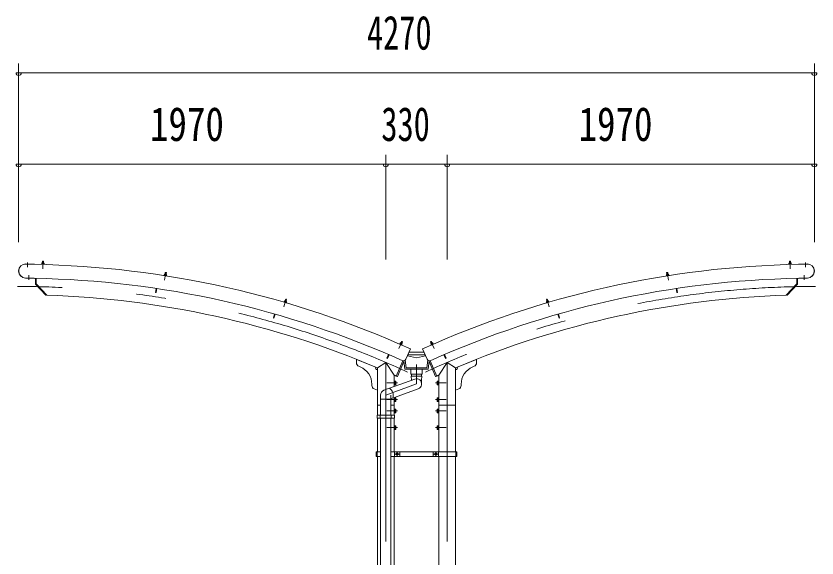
# Model space of a CAD drawing. Units: millimetres, scale not verified. Extents: x -34086 to 34091, y -14700 to 14700.
# Drawn here: x 8526 to 12824, y 4370 to 7278 of the extents above; entities that cross this region are included whole.
import ezdxf
from ezdxf.enums import TextEntityAlignment as Align

# ---------------------------------------------------------------- set-up
doc = ezdxf.new("R2010")
doc.units = ezdxf.units.MM
doc.header["$LTSCALE"] = 80
doc.linetypes.add('USER3', pattern=[24, 12, -5, 2, -5])
for name, color, linetype, lineweight in [('0-2_1-07BOLD', 7, 'Continuous', 18), ('0-3_1-27CENTER', 3, 'USER3', 18), ('0-4_1-47THIN', 4, 'Continuous', 18), ('0-5_1-57DIM', 3, 'Continuous', 18)]:
    doc.layers.add(name, color=color, linetype=linetype, lineweight=lineweight)
doc.styles.add('ＭＳ ゴシック', font='')
doc.styles.get('ＭＳ ゴシック').set_extended_font_data('MS Gothic')

msp = doc.modelspace()

# ---------------------------------------------------------------- linework, layer by layer
at = {"layer": '0-2_1-07BOLD'}
for p, q in [((8579.38, 5947.11), (8626.07, 5946.17)), ((8626.08, 5946.68), (8579.39, 5947.61)), ((8626.08, 5946.68), (8626.06, 5945.56)), ((8664.88, 5947.82), (8664.84, 5946.32)), ((8664.84, 5946.32), (8677.33, 5945.98)), ((8665.32, 5946.31), (8665.27, 5944.71)), ((8666.37, 5952.78), (8676.16, 5952.52)), ((8668.36, 5952.23), (8668.24, 5947.73)), ((8668.27, 5952.73), (8668.48, 5960.88)), ((8669.5, 5961.85), (8668.48, 5960.88)), ((8674.48, 5960.72), (8668.48, 5960.88)), ((8673.5, 5961.75), (8669.5, 5961.85)), ((8674.48, 5960.72), (8673.5, 5961.75)), ((8674.13, 5952.07), (8674.01, 5947.58)), ((8674.26, 5952.57), (8674.48, 5960.72)), ((8676.16, 5952.52), (8677.02, 5951.99)), ((8676.86, 5946), (8676.82, 5944.4)), ((8677.02, 5951.99), (8676.9, 5947.5)), ((12685.76, 5947.82), (12673.26, 5947.48)), ((12673.26, 5947.48), (12673.3, 5945.98)), ((12674.48, 5952.52), (12673.62, 5951.99)), ((12673.62, 5951.99), (12673.74, 5947.5)), ((12673.78, 5946), (12673.82, 5944.4)), ((12684.28, 5952.78), (12674.48, 5952.52)), ((12676.16, 5960.72), (12682.16, 5960.88)), ((12676.37, 5952.57), (12676.16, 5960.72)), ((12676.51, 5952.07), (12676.63, 5947.58)), ((12682.38, 5952.73), (12682.16, 5960.88)), ((12682.28, 5952.23), (12682.4, 5947.73)), ((12685.32, 5946.31), (12685.37, 5944.71)), ((12724.56, 5946.68), (12771.25, 5947.61)), ((12724.56, 5946.68), (12724.58, 5945.56)), ((12771.26, 5947.11), (12724.57, 5946.17)), ((9321.81, 5888.51), (9321.58, 5887.03)), ((9321.81, 5888.51), (9334.16, 5886.57)), ((9323.92, 5893.24), (9333.6, 5891.72)), ((9325.83, 5892.43), (9325.14, 5887.99)), ((9325.8, 5892.94), (9327.06, 5901)), ((9332.99, 5900.07), (9327.06, 5901)), ((9331.54, 5891.53), (9330.84, 5887.09)), ((9331.73, 5892.01), (9332.99, 5900.07)), ((9333.6, 5891.72), (9334.39, 5891.08)), ((9334.39, 5891.08), (9333.69, 5886.64)), ((12017.03, 5891.72), (12016.25, 5891.08)), ((12016.25, 5891.08), (12016.95, 5886.64)), ((12028.83, 5888.51), (12016.47, 5886.57)), ((12026.71, 5893.24), (12017.03, 5891.72)), ((12017.65, 5900.07), (12023.58, 5901)), ((12018.91, 5892.01), (12017.65, 5900.07)), ((12019.1, 5891.53), (12019.8, 5887.09)), ((12024.84, 5892.94), (12023.58, 5901)), ((12024.8, 5892.43), (12025.5, 5887.99)), ((12028.83, 5888.51), (12029.06, 5887.03)), ((8577.85, 5871.03), (8624.54, 5870.09)), ((8577.86, 5871.52), (8624.56, 5870.59)), ((8624.56, 5870.58), (8624.54, 5870.09)), ((8631.36, 5870.46), (8630.73, 5839.14)), ((8634.55, 5870.39), (8633.95, 5840.4)), ((9321.58, 5887.03), (9333.93, 5885.09)), ((9322.05, 5886.96), (9321.8, 5885.37)), ((9321.8, 5885.37), (9333.21, 5883.58)), ((9333.46, 5885.16), (9333.21, 5883.58)), ((9334.16, 5886.57), (9333.93, 5885.09)), ((12016.47, 5886.57), (12016.71, 5885.09)), ((12029.06, 5887.03), (12016.71, 5885.09)), ((12017.18, 5885.16), (12017.43, 5883.58)), ((12028.84, 5885.37), (12017.43, 5883.58)), ((12028.59, 5886.96), (12028.84, 5885.37)), ((12716.09, 5870.39), (12716.68, 5840.4)), ((12719.28, 5870.46), (12719.91, 5839.14)), ((12772.78, 5871.52), (12726.08, 5870.59)), ((12726.08, 5870.58), (12726.1, 5870.09)), ((12772.78, 5871.03), (12726.1, 5870.09)), ((8687.07, 5780.49), (8630.73, 5839.14)), ((8692.2, 5779.76), (8633.95, 5840.4)), ((9278.62, 5816.09), (9275.36, 5794.33)), ((9281.79, 5815.61), (9278.53, 5793.86)), ((12068.85, 5815.61), (12072.11, 5793.86)), ((12072.01, 5816.09), (12075.28, 5794.33)), ((12658.44, 5779.76), (12716.68, 5840.4)), ((12663.57, 5780.49), (12719.91, 5839.14)), ((8689.38, 5782.71), (8687.07, 5780.49)), ((9275.36, 5794.33), (9278.53, 5793.86)), ((12075.28, 5794.33), (12072.11, 5793.86)), ((12661.26, 5782.71), (12663.57, 5780.49)), ((9965.68, 5745.27), (9965.26, 5743.84)), ((9965.26, 5743.84), (9977.26, 5740.32)), ((9965.72, 5743.7), (9965.27, 5742.16)), ((9965.27, 5742.16), (9976.35, 5738.92)), ((9965.68, 5745.27), (9977.68, 5741.76)), ((9968.38, 5749.69), (9977.79, 5746.94)), ((9970.17, 5748.64), (9968.91, 5744.33)), ((9970.21, 5749.16), (9972.49, 5756.98)), ((9973.74, 5757.66), (9972.49, 5756.98)), ((9978.25, 5755.29), (9972.49, 5756.98)), ((9977.57, 5756.54), (9973.74, 5757.66)), ((9975.72, 5747.02), (9974.45, 5742.71)), ((9975.96, 5747.47), (9978.25, 5755.29)), ((9976.8, 5740.46), (9976.35, 5738.92)), ((9978.48, 5746.21), (9977.22, 5741.9)), ((9977.68, 5741.76), (9977.26, 5740.32)), ((9978.25, 5755.29), (9977.57, 5756.54)), ((9977.79, 5746.94), (9978.48, 5746.21)), ((11372.85, 5746.94), (11372.16, 5746.21)), ((11372.16, 5746.21), (11373.42, 5741.9)), ((11372.39, 5755.29), (11378.15, 5756.98)), ((11372.39, 5755.29), (11373.07, 5756.54)), ((11374.68, 5747.47), (11372.39, 5755.29)), ((11382.26, 5749.69), (11372.85, 5746.94)), ((11384.96, 5745.27), (11372.96, 5741.76)), ((11372.96, 5741.76), (11373.38, 5740.32)), ((11373.07, 5756.54), (11376.91, 5757.66)), ((11373.84, 5740.46), (11374.29, 5738.92)), ((11374.93, 5747.02), (11376.19, 5742.71)), ((11376.91, 5757.66), (11378.15, 5756.98)), ((11380.43, 5749.16), (11378.15, 5756.98)), ((11380.47, 5748.64), (11381.73, 5744.33)), ((9916.62, 5678.13), (9910.59, 5656.97)), ((11434.01, 5678.13), (11440.05, 5656.97)), ((11437.09, 5679), (11443.12, 5657.85)), ((11443.12, 5657.85), (11440.05, 5656.97)), ((10585.64, 5518.93), (10585, 5517.46)), ((10585, 5517.46), (10595.57, 5512.82)), ((10585.81, 5520.49), (10585.21, 5519.12)), ((10585.21, 5519.12), (10596.65, 5514.1)), ((10585.81, 5520.49), (10597.25, 5515.47)), ((10588.05, 5524.42), (10586.24, 5520.3)), ((10589.05, 5524.53), (10588.05, 5524.42)), ((10590.69, 5523.25), (10588.89, 5519.14)), ((10590.79, 5523.76), (10594.07, 5531.23)), ((10595.38, 5531.74), (10594.07, 5531.23)), ((10595.98, 5520.94), (10594.18, 5516.82)), ((10599.05, 5530.14), (10595.38, 5531.74)), ((10596.21, 5514.29), (10595.57, 5512.82)), ((10597.25, 5515.47), (10596.65, 5514.1)), ((10599.56, 5528.82), (10599.05, 5530.14)), ((10751.08, 5528.82), (10756.57, 5531.23)), ((10752.61, 5520.59), (10752.02, 5519.78)), ((10752.02, 5519.78), (10753.82, 5515.66)), ((10761.59, 5524.53), (10752.61, 5520.59)), ((10765.44, 5519.12), (10753.99, 5514.1)), ((10754.42, 5514.29), (10755.07, 5512.82)), ((10754.66, 5520.94), (10756.46, 5516.82)), ((10759.85, 5523.76), (10756.57, 5531.23)), ((10759.95, 5523.25), (10761.75, 5519.14)), ((10764.83, 5520.49), (10765.44, 5519.12)), ((10525.59, 5461.47), (10516.89, 5441.26)), ((10528.53, 5460.21), (10519.83, 5440)), ((10643.26, 5491.55), (10618.53, 5436.86)), ((10628.9, 5459.79), (10721.74, 5459.79)), ((10635.68, 5474.79), (10714.96, 5474.79)), ((10707.38, 5491.55), (10732.11, 5436.86)), ((10822.11, 5460.21), (10830.81, 5440)), ((10825.05, 5461.47), (10833.75, 5441.26)), ((10352.86, 5435.77), (10465.77, 5390.12)), ((10352.86, 5435.77), (10352.86, 5416.9)), ((10510.32, 5419.54), (10465.77, 5390.12)), ((10554.87, 5351.36), (10510.32, 5419.54)), ((10516.89, 5441.26), (10519.83, 5440)), ((10607.9, 5423.66), (10573.9, 5344.66)), ((10601.34, 5428.66), (10606.85, 5426.29)), ((10613.31, 5382.49), (10607.2, 5428.22)), ((10619.7, 5389.79), (10614.16, 5431.27)), ((10626.58, 5454.67), (10675.32, 5443.4)), ((10724.06, 5454.67), (10675.32, 5443.4)), ((10730.94, 5389.79), (10736.48, 5431.27)), ((10737.33, 5382.49), (10743.44, 5428.22)), ((10742.74, 5423.66), (10776.74, 5344.66)), ((10749.3, 5428.66), (10743.79, 5426.29)), ((10749.3, 5428.66), (10784.88, 5345.99)), ((10833.75, 5441.26), (10830.81, 5440)), ((10997.78, 5435.78), (10884.87, 5390.12)), ((10997.78, 5435.78), (10997.78, 5416.91)), ((10365.37, 5398.36), (10373.25, 5395.16)), ((10465.77, 5390.12), (10465.77, 5135.54)), ((10613.31, 5382.49), (10737.33, 5382.49)), ((10619.69, 5389.79), (10730.94, 5389.79)), ((10645.32, 5382.49), (10645.32, 5355.49)), ((10705.32, 5382.49), (10705.32, 5355.49)), ((10884.87, 5390.12), (10884.87, 4940.54)), ((10985.28, 5398.36), (10977.39, 5395.16)), ((10500.91, 5269.89), (10665.91, 5329.96)), ((10554.87, 5351.36), (10554.87, 5289.54)), ((10645.32, 5355.49), (10705.32, 5355.49)), ((10645.81, 5345.37), (10704.82, 5345.37)), ((10645.81, 5345.37), (10647.82, 5323.37)), ((10647.81, 5355.49), (10647.81, 5345.37)), ((10702.82, 5355.49), (10702.82, 5345.37)), ((10784.88, 5345.99), (10779.37, 5343.62)), ((10795.77, 5351.36), (10795.77, 4940.54)), ((10435.77, 5302.45), (10435.77, 5295.74)), ((10556.87, 5320.04), (10554.87, 5320.04)), ((10556.87, 5299.04), (10554.87, 5299.04)), ((10556.87, 5320.04), (10556.87, 5299.04)), ((10562.97, 5319.35), (10556.87, 5319.35)), ((10562.97, 5314.45), (10556.87, 5314.45)), ((10562.97, 5304.63), (10556.87, 5304.63)), ((10563.87, 5317.79), (10562.97, 5319.35)), ((10786.77, 5317.79), (10787.67, 5319.35)), ((10787.67, 5319.35), (10793.77, 5319.35)), ((10787.67, 5314.45), (10793.77, 5314.45)), ((10787.67, 5304.63), (10793.77, 5304.63)), ((10793.77, 5320.04), (10793.77, 5299.04)), ((10793.77, 5320.04), (10795.77, 5320.04)), ((10793.77, 5299.04), (10795.77, 5299.04)), ((10914.87, 5302.45), (10914.87, 5295.74)), ((10448.27, 5277.19), (10465.77, 5270.12)), ((10482.82, 5135.54), (10482.82, 5244.05)), ((10537.81, 5224.81), (10684.73, 5278.27)), ((10537.81, 5244.05), (10537.81, 5135.54)), ((10902.36, 5277.19), (10884.87, 5270.12)), ((10482.81, 5221.6), (10537.81, 5221.6)), ((10554.87, 5231.02), (10554.87, 5135.54)), ((10556.87, 5230.04), (10554.87, 5230.04)), ((10562.97, 5224.45), (10556.87, 5224.45)), ((10562.97, 5214.64), (10556.87, 5214.64)), ((10562.97, 5209.72), (10556.87, 5209.72)), ((10563.87, 5211.29), (10562.97, 5209.72)), ((10563.87, 5227.79), (10563.87, 5211.29)), ((10786.77, 5227.79), (10786.77, 5211.29)), ((10786.77, 5211.29), (10787.67, 5209.72)), ((10787.67, 5224.45), (10793.77, 5224.45)), ((10787.67, 5214.64), (10793.77, 5214.64)), ((10787.67, 5209.72), (10793.77, 5209.72)), ((10793.77, 5230.04), (10795.77, 5230.04)), ((10465.77, 5189.54), (10482.82, 5189.54)), ((10537.81, 5189.54), (10554.87, 5189.54)), ((10562.97, 5169.36), (10556.87, 5169.36)), ((10562.97, 5164.45), (10556.87, 5164.45)), ((10563.87, 5167.79), (10562.97, 5169.36)), ((10563.87, 5151.29), (10563.87, 5167.79)), ((10787.67, 5164.45), (10793.77, 5164.45)), ((10793.77, 5170.04), (10795.77, 5170.04)), ((10793.77, 5149.04), (10793.77, 5170.04)), ((10884.87, 5189.54), (10795.77, 5189.54)), ((10464.17, 5135.54), (10554.87, 5135.54)), ((10464.17, 5135.54), (10464.17, 5119.54)), ((10464.17, 5119.54), (10556.47, 5119.54)), ((10465.77, 5119.54), (10465.77, 4940.54)), ((10481.22, 5135.54), (10481.22, 5119.54)), ((10482.82, 5119.54), (10482.82, 4237.54)), ((10537.83, 4237.54), (10537.83, 5119.54)), ((10539.41, 5135.54), (10539.41, 5119.54)), ((10556.87, 5149.04), (10554.87, 5149.04)), ((10554.87, 4940.54), (10554.87, 5119.54)), ((10556.47, 5135.54), (10556.47, 5119.54)), ((10562.97, 5154.63), (10556.87, 5154.63)), ((10786.77, 5151.29), (10787.67, 5149.72)), ((10787.67, 5154.63), (10793.77, 5154.63)), ((10787.67, 5149.72), (10793.77, 5149.72)), ((10793.77, 5149.04), (10795.77, 5149.04)), ((10562.97, 5079.36), (10556.87, 5079.36)), ((10562.97, 5074.45), (10556.87, 5074.45)), ((10563.87, 5077.79), (10562.97, 5079.36)), ((10563.87, 5061.29), (10563.87, 5077.79)), ((10787.67, 5074.45), (10793.77, 5074.45)), ((10793.77, 5080.04), (10795.77, 5080.04)), ((10793.77, 5059.04), (10793.77, 5080.04)), ((10556.87, 5059.04), (10554.87, 5059.04)), ((10562.97, 5064.63), (10556.87, 5064.63)), ((10786.77, 5061.29), (10787.67, 5059.73)), ((10787.67, 5064.63), (10793.77, 5064.63)), ((10787.67, 5059.73), (10793.77, 5059.73)), ((10793.77, 5059.04), (10795.77, 5059.04)), ((10458.07, 4940.54), (10458.07, 4914.54)), ((10458.07, 4940.54), (10482.82, 4940.54)), ((10458.07, 4927.54), (10464.17, 4927.54)), ((10458.07, 4914.54), (10482.82, 4914.54)), ((10464.17, 4940.54), (10464.17, 4914.54)), ((10465.77, 4914.54), (10465.77, 4237.54)), ((10892.57, 4940.54), (10537.83, 4940.54)), ((10892.57, 4914.54), (10537.83, 4914.54)), ((10554.87, 4237.54), (10554.87, 4914.54)), ((10556.47, 4940.54), (10556.47, 4914.54)), ((10566.35, 4930.43), (10571.35, 4933.31)), ((10571.35, 4933.31), (10576.35, 4930.43)), ((10576.35, 4930.43), (10576.35, 4924.65)), ((10586.47, 4940.54), (10586.47, 4914.54)), ((10764.17, 4940.54), (10764.17, 4914.54)), ((10779.29, 4921.77), (10774.29, 4924.65)), ((10784.3, 4924.65), (10779.29, 4921.77)), ((10784.3, 4930.43), (10784.3, 4924.65)), ((10794.17, 4940.54), (10794.17, 4914.54)), ((10795.77, 4914.54), (10795.77, 4237.54)), ((10884.87, 4914.54), (10884.87, 4237.54)), ((10886.47, 4940.54), (10886.47, 4914.54)), ((10892.57, 4927.54), (10886.47, 4927.54)), ((10892.57, 4940.54), (10892.57, 4914.54))]:
    msp.add_line(p, q, dxfattribs=at)
for points in [[(8664.88, 5947.82), (8677.38, 5947.48), (8677.33, 5945.98)], [(8666.37, 5952.78), (8665.48, 5952.3), (8665.36, 5947.81)], [(12685.76, 5947.82), (12685.8, 5946.32), (12673.3, 5945.98)], [(12676.16, 5960.72), (12677.13, 5961.75), (12681.13, 5961.85), (12682.16, 5960.88)], [(12684.28, 5952.78), (12685.16, 5952.3), (12685.28, 5947.81)], [(9323.92, 5893.24), (9322.98, 5892.88), (9322.29, 5888.43)], [(9332.99, 5900.07), (9332.16, 5901.21), (9328.21, 5901.83), (9327.06, 5901)], [(12017.65, 5900.07), (12018.48, 5901.21), (12022.43, 5901.83), (12023.58, 5901)], [(12026.71, 5893.24), (12027.66, 5892.88), (12028.35, 5888.43)], [(9968.38, 5749.69), (9967.4, 5749.45), (9966.14, 5745.14)], [(11384.96, 5745.27), (11385.38, 5743.84), (11373.38, 5740.32)], [(11384.92, 5743.7), (11385.37, 5742.16), (11374.29, 5738.92)], [(11382.26, 5749.69), (11383.24, 5749.45), (11384.5, 5745.14)], [(9913.55, 5679), (9907.52, 5657.85), (9910.59, 5656.97)], [(10589.05, 5524.53), (10598.03, 5520.59), (10598.62, 5519.78), (10596.82, 5515.66)], [(10596.29, 5521.35), (10599.56, 5528.82), (10594.07, 5531.23)], [(10754.35, 5521.35), (10751.08, 5528.82), (10751.59, 5530.14), (10755.26, 5531.74), (10756.57, 5531.23)], [(10764.83, 5520.49), (10753.38, 5515.47), (10753.99, 5514.1)], [(10765, 5518.93), (10765.64, 5517.46), (10755.07, 5512.82)], [(10761.59, 5524.53), (10762.59, 5524.42), (10764.4, 5520.3)], [(10601.34, 5428.66), (10565.76, 5345.99), (10571.27, 5343.62)], [(10795.77, 5351.36), (10840.32, 5419.54), (10884.87, 5390.12)], [(10702.82, 5304.12), (10702.82, 5323.38), (10704.82, 5345.37)], [(10563.87, 5317.79), (10563.87, 5301.29), (10562.97, 5299.73), (10556.87, 5299.73)], [(10786.77, 5317.79), (10786.77, 5301.29), (10787.67, 5299.73), (10793.77, 5299.73)], [(10556.87, 5230.04), (10556.87, 5209.04), (10554.87, 5209.04)], [(10563.87, 5227.79), (10562.97, 5229.35), (10556.87, 5229.35)], [(10786.77, 5227.79), (10787.67, 5229.35), (10793.77, 5229.35)], [(10793.77, 5230.04), (10793.77, 5209.04), (10795.77, 5209.04)], [(10556.87, 5149.04), (10556.87, 5170.04), (10554.87, 5170.04)], [(10786.77, 5151.29), (10786.77, 5167.79), (10787.67, 5169.36), (10793.77, 5169.36)], [(10563.87, 5151.29), (10562.97, 5149.72), (10556.87, 5149.72)], [(10556.87, 5059.04), (10556.87, 5080.04), (10554.87, 5080.04)], [(10786.77, 5061.29), (10786.77, 5077.79), (10787.67, 5079.36), (10793.77, 5079.36)], [(10563.87, 5061.29), (10562.97, 5059.73), (10556.87, 5059.73)], [(10566.35, 4930.43), (10566.35, 4924.65), (10571.35, 4921.77), (10576.35, 4924.65)], [(10784.3, 4930.43), (10779.29, 4933.31), (10774.29, 4930.43), (10774.29, 4924.65)]]:
    msp.add_lwpolyline(points, dxfattribs=at)
for centre, radius in [((10571.35, 4927.54), 6.25), ((10571.35, 4927.54), 4.9), ((10779.29, 4927.54), 6.25), ((10779.29, 4927.54), 4.9)]:
    msp.add_circle(centre, radius, dxfattribs=at)
for centre, radius, start, end in [((8578.62, 5909.32), 38.3, 88.854, 268.854), ((8578.62, 5909.32), 37.8, 88.854, 268.854), ((8533.66, 826.85), 5119.55, 65.66528, 88.9659), ((8666.87, 5950.45), 2.32, 49.93085, 88.46228), ((8671.03, 5944.15), 8.51, 68.63316, 108.29361), ((8675.53, 5950.22), 2.32, 88.46228, 127.00851), ((12816.98, 826.85), 5119.55, 91.0341, 114.33472), ((12675.11, 5950.22), 2.32, 52.99149, 91.53772), ((12679.61, 5944.15), 8.51, 71.70639, 111.36684), ((12683.77, 5950.45), 2.32, 91.53772, 130.06915), ((12772.02, 5909.32), 38.3, 271.146, 91.146), ((12772.02, 5909.32), 37.8, 271.146, 91.146), ((9324.13, 5890.86), 2.32, 42.54817, 81.07961), ((9327.44, 5884.07), 8.51, 61.25049, 100.91093), ((9332.68, 5889.52), 2.32, 81.07961, 119.62584), ((12017.95, 5889.52), 2.32, 60.37416, 98.92039), ((12023.2, 5884.07), 8.51, 79.08907, 118.74951), ((12026.51, 5890.86), 2.32, 98.92039, 137.45183), ((8533.66, 826.85), 5044.55, 65.80466, 88.96758), ((12816.98, 826.85), 5044.55, 91.03242, 114.19534), ((8533.66, 826.85), 4955.45, 67.05199, 88.16658), ((12816.98, 826.85), 4955.45, 91.83342, 112.94801), ((9968.28, 5747.31), 2.32, 35.1655, 73.69695), ((9970.7, 5740.15), 8.51, 53.86781, 93.52827), ((9976.59, 5744.88), 2.32, 73.69695, 112.24318), ((11374.05, 5744.88), 2.32, 67.75682, 106.30305), ((11379.94, 5740.15), 8.51, 86.47173, 126.13219), ((11382.36, 5747.31), 2.32, 106.30305, 144.8345), ((10588.64, 5522.18), 2.32, 27.78282, 66.31427), ((10590.12, 5514.77), 8.51, 46.48515, 86.1456), ((10596.58, 5518.7), 2.32, 66.31427, 104.8605), ((10754.06, 5518.7), 2.32, 75.1395, 113.68573), ((10760.52, 5514.77), 8.51, 93.8544, 133.51485), ((10762, 5522.18), 2.32, 113.68573, 152.21718), ((10372.86, 5416.9), 20, 180, 247.98738), ((10604.86, 5443.04), 15, 245.66849, 335.66833), ((10606.06, 5424.45), 2, 336.71333, 66.71333), ((10745.78, 5443.04), 15, 204.33167, 294.33151), ((10744.58, 5424.45), 2, 113.28667, 203.28667), ((10977.78, 5416.91), 20, 292.01262, 0), ((10335.77, 5302.45), 100, 0, 67.98738), ((10465.77, 5390.12), 10, 157.98738, 270), ((10884.87, 5390.12), 10, 270, 22.01262), ((11014.87, 5302.45), 100, 112.01262, 180), ((8533.66, 826.85), 4955.45, 65.78831, 65.92853), ((10572.06, 5345.46), 2, 246.71333, 336.71333), ((10675.32, 5304.12), 27.5, 289.99896, 110.00061), ((10778.58, 5345.46), 2, 203.28667, 293.28667), ((12816.98, 826.85), 4955.45, 114.07147, 114.21169), ((10455.77, 5295.74), 20, 180, 247.98738), ((10560.09, 5316.9), 3.78, 319.57169, 0), ((10550.09, 5309.54), 13.78, 339.1357, 20.8643), ((10560.09, 5302.18), 3.78, 0, 40.43115), ((10790.55, 5316.9), 3.78, 180, 220.42831), ((10800.55, 5309.54), 13.78, 159.1357, 200.8643), ((10790.55, 5302.18), 3.78, 139.56885, 180), ((10894.87, 5295.74), 20, 292.01262, 0), ((10510.32, 5244.05), 27.5, 110.0018, 180), ((10506.52, 5242.67), 44.27, 341.60916, 58.39587), ((10560.09, 5226.9), 3.78, 319.57169, 0), ((10550.09, 5219.54), 13.78, 339.1357, 20.8643), ((10560.09, 5212.18), 3.78, 0, 40.43115), ((10790.55, 5226.9), 3.78, 180, 220.42831), ((10800.55, 5219.54), 13.78, 159.1357, 200.8643), ((10790.55, 5212.18), 3.78, 139.56885, 180), ((10560.09, 5166.9), 3.78, 319.56883, 0), ((10550.09, 5159.54), 13.78, 339.13568, 20.86429), ((10790.55, 5166.9), 3.78, 180, 220.43117), ((10800.55, 5159.54), 13.78, 159.13571, 200.86432), ((10560.09, 5152.18), 3.78, 0, 40.4283), ((10790.55, 5152.18), 3.78, 139.5717, 180), ((10560.09, 5076.9), 3.78, 319.56883, 0), ((10550.09, 5069.54), 13.78, 339.13568, 20.86429), ((10790.55, 5076.9), 3.78, 180, 220.43117), ((10800.55, 5069.54), 13.78, 159.13571, 200.86432), ((10560.09, 5062.18), 3.78, 0, 40.4283), ((10790.55, 5062.18), 3.78, 139.5717, 180)]:
    msp.add_arc(centre, radius, start, end, dxfattribs=at)
at = {"layer": '0-3_1-27CENTER'}
for p, q in [((8588.26, 5956.03), (8587.76, 5931.04)), ((8671.58, 5964.55), (8670.41, 5921.04)), ((12679.06, 5964.55), (12680.23, 5921.04)), ((12762.38, 5956.03), (12762.88, 5931.04)), ((9330.61, 5904.23), (9323.86, 5861.24)), ((12020.03, 5904.23), (12026.78, 5861.24)), ((8594.38, 5862.09), (8594.88, 5887.08)), ((12756.26, 5862.09), (12755.76, 5887.08)), ((9976.42, 5759.74), (9964.21, 5717.96)), ((11374.21, 5759.74), (11386.43, 5717.96)), ((10598.32, 5533.46), (10580.83, 5493.6)), ((10752.32, 5533.46), (10769.8, 5493.6)), ((10510.32, 5419.54), (10510.32, 2998.86)), ((10840.32, 5419.54), (10840.32, 2998.86)), ((10675.32, 5408.09), (10675.32, 5304.11)), ((10510.32, 5244.05), (10675.32, 5304.11)), ((10573.87, 5309.54), (10516.87, 5309.54)), ((10776.77, 5309.54), (10833.77, 5309.54)), ((10573.87, 5219.54), (10516.87, 5219.54)), ((10776.77, 5219.54), (10833.77, 5219.54)), ((10573.87, 5159.54), (10516.87, 5159.54)), ((10776.77, 5159.54), (10833.77, 5159.54)), ((10573.87, 5069.54), (10516.87, 5069.54)), ((10776.77, 5069.54), (10833.77, 5069.54)), ((10558.84, 4927.54), (10583.85, 4927.54)), ((10571.35, 4940.04), (10571.35, 4915.04)), ((10791.79, 4927.54), (10766.79, 4927.54)), ((10779.29, 4940.04), (10779.29, 4915.04))]:
    msp.add_line(p, q, dxfattribs=at)
for centre, start, end in [((8533.66, 826.85), 65.24121, 90), ((12816.98, 826.85), 90, 114.75879)]:
    msp.add_arc(centre, 5000, start, end, dxfattribs=at)
at = {"layer": '0-4_1-47THIN'}
for p, q in [((8669.06, 5952.71), (8669.31, 5961.66)), ((8673.46, 5952.59), (8673.7, 5961.53)), ((12677.18, 5952.59), (12676.94, 5961.53)), ((12681.58, 5952.71), (12681.34, 5961.66)), ((9326.59, 5892.82), (9327.98, 5901.66)), ((9330.94, 5892.14), (9332.33, 5900.98)), ((12019.7, 5892.14), (12018.31, 5900.98)), ((12024.05, 5892.82), (12022.66, 5901.66)), ((9970.97, 5748.94), (9973.48, 5757.53)), ((9975.2, 5747.7), (9977.71, 5756.29)), ((11375.44, 5747.7), (11372.93, 5756.29)), ((11379.67, 5748.94), (11377.15, 5757.53)), ((10591.53, 5523.44), (10595.12, 5531.64)), ((10595.55, 5521.67), (10599.15, 5529.87)), ((10755.09, 5521.67), (10751.49, 5529.87)), ((10759.12, 5523.44), (10755.52, 5531.64))]:
    msp.add_line(p, q, dxfattribs=at)
at = {"layer": '0-5_1-57DIM'}
for p, q in [((8540.32, 6064.7), (8540.32, 7022.54)), ((12810.32, 6064.7), (12810.32, 7022.54)), ((8554.32, 6972.54), (8526.32, 6972.54)), ((8540.32, 6972.54), (12810.32, 6972.54)), ((12824.32, 6972.54), (12796.32, 6972.54)), ((10510.32, 5971.54), (10510.32, 6532.54)), ((10840.32, 5971.54), (10840.32, 6532.54)), ((8554.32, 6482.54), (8526.32, 6482.54)), ((8540.32, 6482.54), (12810.32, 6482.54)), ((10524.32, 6482.54), (10496.32, 6482.54)), ((10854.32, 6482.54), (10826.32, 6482.54)), ((12824.32, 6482.54), (12796.32, 6482.54))]:
    msp.add_line(p, q, dxfattribs=at)
for centre in [(8540.32, 6972.54), (12810.32, 6972.54), (8540.32, 6482.54), (10510.32, 6482.54), (10840.32, 6482.54), (12810.32, 6482.54)]:
    msp.add_arc(centre, 14, 180, 0, dxfattribs=at)

# ---------------------------------------------------------------- texts
at = {"layer": '0-5_1-57DIM', "color": 7, "style": 'ＭＳ ゴシック'}
for s, width, p in [('4270', 0.7, (10409.25, 7042.54)), ('1970', 0.8, (9245.05, 6552.54)), ('330', 0.7, (10486.56, 6552.54)), ('1970', 0.8, (11545.05, 6552.54))]:
    msp.add_text(s, height=182.3, dxfattribs=dict(at, width=width)).set_placement(p, align=Align.BOTTOM_LEFT)

doc.saveas('drawing.dxf')
